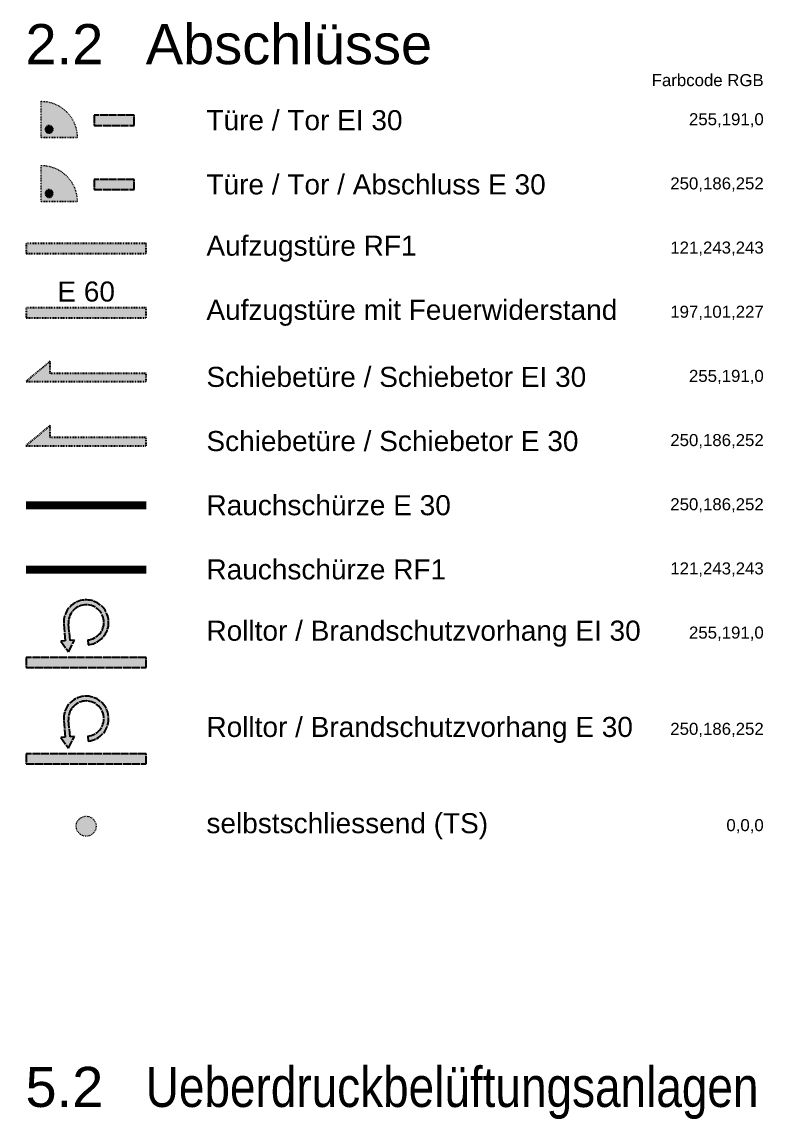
# Paper-space layout 'Layout1' of a CAD drawing. Header units: metres. Extents: x 6 to 406, y 9 to 566.
# Drawn here: x 210.6 to 303, y 428.9 to 565.7 of the extents above; entities that cross this region are included whole.
import ezdxf

# ---------------------------------------------------------------- set-up
doc = ezdxf.new("R2010")
doc.units = ezdxf.units.M
doc.linetypes.add('AL_0_Ausgezogen', pattern=[1, 1, 0])
doc.linetypes.add('STRICHLINIE2', pattern=[9.524999999999999, 6.35, -3.175])
doc.layers.get('0').update_dxf_attribs({"linetype": 'AL_0_Ausgezogen', "lineweight": 18})
doc.layers.add('BS_Symbole', color=7, linetype='AL_0_Ausgezogen', lineweight=18)
doc.styles.add('ARIAL', font='arial.ttf')

# ---------------------------------------------------------------- blocks, each defined once
blk = doc.blocks.new('Schiebetuere-Schiebetor EI 30')
at = {"lineweight": 5, "true_color": 0xffbf00}
h = blk.add_hatch(color=40, dxfattribs=at)
h.dxf.hatch_style = 1
h.paths.add_polyline_path([(750.0366986459121, -55.28933921786791), (750.0366986459121, 44.82294430347947), (-449.9633013540879, 44.82294430347945), (-449.9633013540879, 194.8229443034794), (-749.9633013540879, -55.17705569652055)])
at = {"color": 7, "lineweight": 25}
blk.add_lwpolyline([(750.0366986459121, -55.28933921786791), (750.0366986459121, 44.82294430347947), (-449.9633013540879, 44.82294430347945), (-449.9633013540879, 194.8229443034794), (-749.9633013540879, -55.17705569652055)], close=True, dxfattribs=at)
blk = doc.blocks.new('Rauchschuerze E 30')
at = {"color": 211, "linetype": 'STRICHLINIE2', "ltscale": 0.6, "true_color": 0xfabafc, "const_width": 100}
blk.add_lwpolyline([(-750.5078147663734, -0.0984488851390779), (749.4921852336264, -0.0984488851390779)], dxfattribs=at)
blk = doc.blocks.new('Rauchschuerze RF1')
at = {"color": 131, "linetype": 'STRICHLINIE2', "ltscale": 0.6, "true_color": 0x79f3f3, "const_width": 100}
blk.add_lwpolyline([(-751.0146202552131, 0.06280275899916887), (748.9853797447867, 0.06280275899916887)], dxfattribs=at)
blk = doc.blocks.new('Selbstschliessend TS')
at = {"lineweight": 5}
h = blk.add_hatch(color=7, dxfattribs=at)
h.dxf.hatch_style = 1
edge = h.paths.add_edge_path()
edge.add_arc((5.162537064506978e-15, -2.664535259100376e-15), 125, 0, 360)
at = {"color": 7, "lineweight": 5}
blk.add_circle((5.162537064506978e-15, -2.664535259100376e-15), 125, dxfattribs=at)
blk = doc.blocks.new('Teleskoptuere Aufzug')
at = {"lineweight": 5, "true_color": 0xc565e3}
h = blk.add_hatch(color=213, dxfattribs=at)
h.dxf.hatch_style = 1
h.paths.add_polyline_path([(-750.1202900880016, -62.87165957130492), (749.8797099119984, -62.87165957130492), (749.8797099119984, 62.12834042869508), (-750.1202900880016, 62.12834042869508)])
at = {"color": 7, "lineweight": 25}
blk.add_lwpolyline([(-750.1202900880016, -62.87165957130492), (749.8797099119984, -62.87165957130492), (749.8797099119984, 62.12834042869508), (-750.1202900880016, 62.12834042869508)], close=True, dxfattribs=at)
at = {"color": 7, "insert": (-0.1202900880016387, 137.1283404286951), "char_height": 250, "attachment_point": 8, "style": 'ARIAL'}
blk.add_mtext_dynamic_manual_height_columns('E 60', width=702.9246484780288, gutter_width=1250, heights=[0], dxfattribs=at)
blk = doc.blocks.new('Tor-Abschluss E 30')
at = {"lineweight": 5, "true_color": 0xfabafc}
h = blk.add_hatch(color=211, dxfattribs=at)
h.dxf.hatch_style = 1
h.paths.add_polyline_path([(-2.499999999999999, -0.625), (2.500000000000001, -0.625), (2.500000000000001, 0.625), (-2.499999999999999, 0.625)])
at = {"color": 7, "lineweight": 25}
blk.add_lwpolyline([(-2.499999999999999, -0.625), (2.500000000000001, -0.625), (2.500000000000001, 0.625), (-2.499999999999999, 0.625)], close=True, dxfattribs=at)
blk = doc.blocks.new('Tor EI 30')
at = {"lineweight": 5, "true_color": 0xffbf00}
h = blk.add_hatch(color=40, dxfattribs=at)
h.dxf.hatch_style = 1
h.paths.add_polyline_path([(-2.499999999999999, -0.625), (2.500000000000001, -0.625), (2.500000000000001, 0.625), (-2.499999999999999, 0.625)])
at = {"color": 7, "lineweight": 25}
blk.add_lwpolyline([(-2.499999999999999, -0.625), (2.500000000000001, -0.625), (2.500000000000001, 0.625), (-2.499999999999999, 0.625)], close=True, dxfattribs=at)
blk = doc.blocks.new('Lifttüre RF1')
at = {"lineweight": 5, "true_color": 0x79f3f3}
h = blk.add_hatch(color=131, dxfattribs=at)
h.dxf.hatch_style = 1
h.paths.add_polyline_path([(-749.6297923629172, -62.01178311859258), (750.3702076370828, -62.01178311859258), (750.3702076370828, 62.98821688140742), (-749.6297923629172, 62.98821688140742)])
at = {"color": 7, "lineweight": 25}
blk.add_lwpolyline([(-749.6297923629172, -62.01178311859258), (750.3702076370828, -62.01178311859258), (750.3702076370828, 62.98821688140742), (-749.6297923629172, 62.98821688140742)], close=True, dxfattribs=at)
blk = doc.blocks.new('Schiebetuere-Schiebetor E 30')
at = {"lineweight": 5, "true_color": 0xfabafc}
h = blk.add_hatch(color=211, dxfattribs=at)
h.dxf.hatch_style = 1
h.paths.add_polyline_path([(749.6406255117618, -56.07515379441736), (749.6406255117618, 44.03712972693001), (-450.3593744882382, 44.03712972692999), (-450.3593744882382, 194.03712972693), (-750.3593744882382, -55.96287027307)])
at = {"color": 7, "lineweight": 25}
blk.add_lwpolyline([(749.6406255117618, -56.07515379441736), (749.6406255117618, 44.03712972693001), (-450.3593744882382, 44.03712972692999), (-450.3593744882382, 194.03712972693), (-750.3593744882382, -55.96287027307)], close=True, dxfattribs=at)
blk = doc.blocks.new('*U147')
at = {"true_color": 0xffbf00, "transparency": 33554687}
h = blk.add_hatch(color=40, dxfattribs=at)
h.dxf.hatch_style = 1
edge = h.paths.add_edge_path()
edge.add_line((0.0004818572598016934, -7.424528349174939e-06), (0.0004582358738339102, -899.9999999575042))
edge.add_arc((-0.007045403993458876, 0.003117899801452495), 900.0031178885858, 270.0004776948956, 359.9997972556663)
edge.add_line((899.9960724789578, -6.681177861967387e-05), (0.0004818572598423998, -7.424528349174939e-06))
h = blk.add_hatch(color=40, dxfattribs=at)
h.dxf.hatch_style = 1
h.paths.add_polyline_path([(-1.224646799147353e-14, 0), (899.9960724780749, 0)])
h = blk.add_hatch(color=256)
h.dxf.hatch_style = 1
edge = h.paths.add_edge_path()
edge.add_arc((200.0004818572598, -200.0000074245283), 100, 0, 360)
blk.add_lwpolyline([(-1.224646799147353e-14, 0), (899.9960724780749, 0), (899.9960724780749, 0), (0, 0)], close=True)
blk.add_lwpolyline([(0.0004818572598016934, -7.424528349174939e-06), (0.0004582358738339102, -899.9999999575042, 0.414210084005357), (899.9960724789578, -6.681177861967387e-05)], format="xyb", close=True)
blk.add_circle((200.0004818572598, -200.0000074245283), 100)
blk = doc.blocks.new('*U143')
at = {"true_color": 0xfabafc, "transparency": 33554687}
h = blk.add_hatch(color=211, dxfattribs=at)
h.dxf.hatch_style = 1
edge = h.paths.add_edge_path()
edge.add_line((2.204974341334087e-19, 1.705295124035839e-13), (-3.622670503607864e-05, -900.0000255770083))
edge.add_arc((-0.001999991272157331, -0.001963740272344694), 899.9980618388784, 270.0001250174043, 360.0001282774156)
edge.add_line((899.9960618453506, 5.123232005176697e-05), (0, 1.705295111934305e-13))
h = blk.add_hatch(color=211, dxfattribs=at)
h.dxf.hatch_style = 1
h.paths.add_polyline_path([(-1.224646799147353e-14, 0), (899.9960724802179, 0)])
h = blk.add_hatch(color=256)
h.dxf.hatch_style = 1
edge = h.paths.add_edge_path()
edge.add_arc((200.000000008728, -199.9999999999998), 100, 0, 360)
blk.add_lwpolyline([(2.204974341334087e-19, 1.705295124035839e-13), (-3.622670503607864e-05, -900.0000255770083, 0.4142135790381125), (899.9960618453506, 5.123232005176697e-05)], format="xyb", close=True)
blk.add_lwpolyline([(-1.224646799147353e-14, 0), (899.9960724802179, 0), (899.9960724802179, 0), (0, 0)], close=True)
blk.add_circle((200.000000008728, -199.9999999999998), 100)

psp = doc.layouts.get("Layout1")

# ---------------------------------------------------------------- hatches: boundary and pattern name
at = {"layer": 'BS_Symbole', "lineweight": 5}
h = psp.add_hatch(color=7, dxfattribs=at)
h.dxf.hatch_style = 1
edge = h.paths.add_edge_path()
edge.add_line((216.0189469956775, 488.5182037717988), (215.471039911727, 488.4702681132875))
edge.add_line((215.471039911727, 488.4702681132875), (216.4398234449517, 487.1496779172946))
edge.add_line((216.4398234449517, 487.1496779172946), (217.164570898483, 488.6184328759585))
edge.add_line((217.164570898483, 488.6184328759585), (216.6166638145325, 488.5704972174474))
edge.add_line((216.6166638145325, 488.5704972174474), (216.4356888630537, 490.6390503783392))
edge.add_arc((218.6273171988556, 490.8307930123841), 2.199999999999986, -84.99999999999898, 185.000000000001, ccw=False)
edge.add_line((218.8190598329005, 488.6391646765823), (218.871353278549, 488.0414478577272))
edge.add_arc((218.6273171988556, 490.8307930123841), 2.800000000000041, 274.9999999999999, 545.0000000000011)
edge.add_line((215.8379720441987, 490.5867569326906), (216.0189469956775, 488.5182037717988))
at = {"layer": 'BS_Symbole', "lineweight": 5, "true_color": 0xffbf00}
h = psp.add_hatch(color=40, dxfattribs=at)
h.dxf.hatch_style = 1
h.paths.add_polyline_path([(211.1273171988556, 485.205793012384), (226.1273171988556, 485.205793012384), (226.1273171988556, 486.455793012384), (211.1273171988556, 486.455793012384)])
at = {"layer": 'BS_Symbole', "lineweight": 5}
h = psp.add_hatch(color=7, dxfattribs=at)
h.dxf.hatch_style = 1
edge = h.paths.add_edge_path()
edge.add_line((216.0189469956775, 476.5182037717988), (215.471039911727, 476.4702681132875))
edge.add_line((215.471039911727, 476.4702681132875), (216.4398234449517, 475.1496779172946))
edge.add_line((216.4398234449517, 475.1496779172946), (217.164570898483, 476.6184328759585))
edge.add_line((217.164570898483, 476.6184328759585), (216.6166638145325, 476.5704972174474))
edge.add_line((216.6166638145325, 476.5704972174474), (216.4356888630538, 478.6390503783392))
edge.add_arc((218.6273171988556, 478.8307930123841), 2.200000000000015, -84.99999999999977, 185.0000000000009, ccw=False)
edge.add_line((218.8190598329005, 476.6391646765823), (218.8713532785491, 476.0414478577272))
edge.add_arc((218.6273171988556, 478.8307930123841), 2.800000000000043, 275.0000000000005, 545.0000000000013)
edge.add_line((215.8379720441987, 478.5867569326906), (216.0189469956775, 476.5182037717988))
at = {"layer": 'BS_Symbole', "lineweight": 5, "true_color": 0xfabafc}
h = psp.add_hatch(color=211, dxfattribs=at)
h.dxf.hatch_style = 1
h.paths.add_polyline_path([(211.1273171988556, 473.205793012384), (226.1273171988556, 473.205793012384), (226.1273171988556, 474.455793012384), (211.1273171988556, 474.455793012384)])

# ---------------------------------------------------------------- linework, layer by layer
at = {"layer": 'BS_Symbole', "color": 7, "lineweight": 25}
for points in [[(216.0189469956775, 488.5182037717988), (215.471039911727, 488.4702681132875), (216.4398234449517, 487.1496779172946), (217.164570898483, 488.6184328759585), (216.6166638145325, 488.5704972174474), (216.4356888630537, 490.6390503783392, -2.414213562373095), (218.8190598329005, 488.6391646765823), (218.871353278549, 488.0414478577272, 2.414213562373095), (215.8379720441987, 490.5867569326906)], [(216.0189469956775, 476.5182037717988), (215.471039911727, 476.4702681132875), (216.4398234449517, 475.1496779172946), (217.164570898483, 476.6184328759585), (216.6166638145325, 476.5704972174474), (216.4356888630538, 478.6390503783392, -2.414213562373095), (218.8190598329005, 476.6391646765823), (218.8713532785491, 476.0414478577272, 2.414213562373095), (215.8379720441987, 478.5867569326906)]]:
    psp.add_lwpolyline(points, format="xyb", close=True, dxfattribs=at)
for points in [[(211.1273171988556, 485.205793012384), (226.1273171988556, 485.205793012384), (226.1273171988556, 486.455793012384), (211.1273171988556, 486.455793012384)], [(211.1273171988556, 473.205793012384), (226.1273171988556, 473.205793012384), (226.1273171988556, 474.455793012384), (211.1273171988556, 474.455793012384)]]:
    psp.add_lwpolyline(points, close=True, dxfattribs=at)

# ---------------------------------------------------------------- block references
at = {"layer": 'BS_Symbole'}
for name, p, xscale, yscale, zscale in [('*U147', (213.0052511301054, 551.2962269436339), 0.005, -0.005, 0.005), ('*U143', (213.0052511301054, 543.2962269436339), 0.005, -0.005, 0.005), ('Lifttüre RF1', (218.6273171988556, 537.4182930123841), 0.01, 0.01, 0.01), ('Teleskoptuere Aufzug', (218.6273171988556, 529.4182930123841), 0.01, 0.01, 0.01), ('Schiebetuere-Schiebetor EI 30', (218.6273171988556, 521.4182930123841), 0.01, 0.01, 0.01), ('Schiebetuere-Schiebetor E 30', (218.6273171988556, 513.4182930123841), 0.01, 0.01, 0.01), ('Rauchschuerze E 30', (218.6273171988556, 505.418293012384), 0.01, 0.01, 0.01), ('Rauchschuerze RF1', (218.6273171988556, 497.418293012384), 0.01, 0.01, 0.01), ('Selbstschliessend TS', (218.6273171988556, 465.4182930123841), 0.01, 0.01, 0.01)]:
    psp.add_blockref(name, p, dxfattribs=dict(at, xscale=xscale, yscale=yscale, zscale=zscale))
for name, p in [('Tor EI 30', (222.1273171988556, 553.4182930123841)), ('Tor-Abschluss E 30', (222.1273171988556, 545.4182930123841))]:
    psp.add_blockref(name, p, dxfattribs=at)

# ---------------------------------------------------------------- texts
at = {"layer": 'BS_Symbole', "style": 'ARIAL'}
for s, width, insert, char_height, attachment_point in [('\\pxt3;2.2^IAbschlüsse', 154.9529359444083, (211.0580462555491, 565.4182930123841), 5, 1), ('\\pxt3;Farbcode RGB', 19.92475489398714, (303.1273171988556, 558.4182930123841), 1.5, 6), ('\\pxt3;Türe / Tor EI 30', 50.01185105303023, (233.6273171988556, 553.4182930123841), 2.5, 4), ('\\pxt3;255,191,0', 11.67346675904162, (303.1273171988556, 553.4182930123841), 1.5, 6), ('\\pxt3;Türe / Tor / Abschluss E 30', 50.01185105303023, (233.6273171988556, 545.4182930123841), 2.5, 4), ('\\pxt3;250,186,252', 11.67346675904162, (303.1273171988556, 545.4182930123841), 1.5, 6), ('\\pxt3;Aufzugstüre RF1', 50.01185105303023, (233.6273171988556, 537.4182930123841), 2.5, 4), ('\\pxt3;121,243,243', 11.67346675904162, (303.1273171988556, 537.4182930123841), 1.5, 6), ('\\pxt3;Aufzugstüre mit Feuerwiderstand', 52.59023420407937, (233.6273171988556, 529.4182930123841), 2.5, 4), ('\\pxt3;197,101,227', 11.67346675904162, (303.1273171988556, 529.4182930123841), 1.5, 6), ('\\pxt3;Schiebetüre / Schiebetor EI 30', 50.01185105303023, (233.6273171988556, 521.4182930123841), 2.5, 4), ('\\pxt3;255,191,0', 11.67346675904162, (303.1273171988556, 521.4182930123841), 1.5, 6), ('\\pxt3;Schiebetüre / Schiebetor E 30', 50.01185105303023, (233.6273171988556, 513.418293012384), 2.5, 4), ('\\pxt3;250,186,252', 11.67346675904162, (303.1273171988556, 513.418293012384), 1.5, 6), ('\\pxt3;Rauchschürze E 30', 50.01185105303023, (233.6273171988556, 505.418293012384), 2.5, 4), ('\\pxt3;250,186,252', 11.67346675904162, (303.1273171988556, 505.418293012384), 1.5, 6), ('\\pxt3;Rauchschürze RF1', 50.01185105303023, (233.6273171988556, 497.418293012384), 2.5, 4), ('\\pxt3;121,243,243', 11.67346675904162, (303.1273171988556, 497.418293012384), 1.5, 6), ('\\pxt3;Rolltor / Brandschutzvorhang EI 30', 54.76200133192503, (233.6273171988556, 489.418293012384), 2.5, 4), ('\\pxt3;255,191,0', 11.67346675904162, (303.1273171988556, 489.418293012384), 1.5, 6), ('\\pxt3;Rolltor / Brandschutzvorhang E 30', 56.04088743233376, (233.6273171988556, 477.418293012384), 2.5, 4), ('\\pxt3;250,186,252', 11.67346675904162, (303.1273171988556, 477.418293012384), 1.5, 6), ('\\pxt3;selbstschliessend (TS)', 50.01185105303023, (233.6273171988556, 465.4182930123841), 2.5, 4), ('\\pxt3;0,0,0', 11.67346675904162, (303.1273171988556, 465.4182930123841), 1.5, 6), ('\\pxt3;5.2^I{\\fArial Narrow|b0|i0|c0|p34;Ueberdruckbelüftungsanlagen}', 154.9529359444083, (211.0580462555491, 435.4182930123841), 5, 1)]:
    psp.add_mtext_dynamic_manual_height_columns(s, width=width, gutter_width=12.5, heights=[0], dxfattribs=dict(at, insert=insert, char_height=char_height, attachment_point=attachment_point))

doc.saveas('drawing.dxf')
